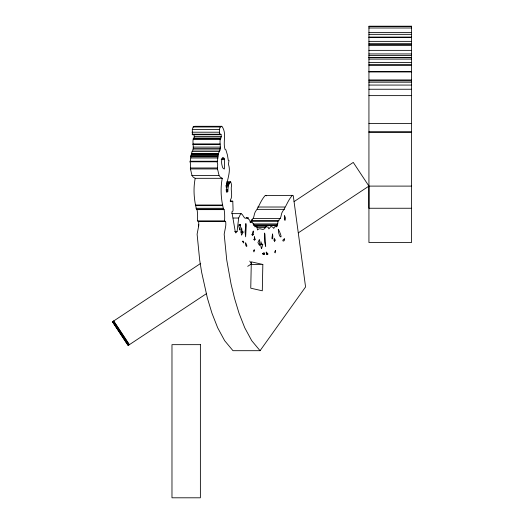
<?xml version="1.0" encoding="UTF-8"?>
<svg xmlns="http://www.w3.org/2000/svg" width="524" height="524" viewBox="0 0 524 524"><rect width="100%" height="100%" fill="white"/><g stroke="black" fill="none" stroke-linecap="round" stroke-linejoin="round"><path stroke-width="0.79" d="M195.203 178.317C190.926 176.916 191.758 172.337 190.356 168.938L190.631 164.398L190.055 161.792C191.175 158.11 190.553 153.905 192.701 150.63C194.122 146.831 192.177 142.521 193.349 138.447L220.571 138.421L221.364 136.581L220.984 134.36L220.303 133.941L219.438 134.733L192.367 134.733L192.308 129.402L193.199 126.978L194.758 126.297L221.822 126.297C227.18 133.011 222.484 142.259 225.15 149.681L225.837 149.72L227.455 155.071L228.274 160.344L228.975 160.377L228.438 164.366C231.804 173.254 224.698 183.151 226.8 192.478L227.848 191.352L228.202 185.627L229.355 182.876C231.071 180.348 231.163 183.786 231.615 185.391C230.246 190.192 233.246 195.681 230.331 200.175L230.599 201.249L231.353 201.635L232.794 201.314L233.075 210.216L232.853 211.126L231.863 211.866L235.42 232.532A3.229 0.976 -90 0 0 235.852 232.911L237.084 231.405L238.669 218.03L240.726 213.641L242.186 214.408L244.498 217.879L245.939 218.325L246.562 217.565L247.204 218.744L248.199 217.879L248.756 219.399L249.745 220.146L250.276 222.641L252.273 222.117L255.09 226.938L255.954 226.126L256.812 226.381L257.513 229.951C259.891 226.46 263.585 232.132 265.046 227.455A3.367 1.015 -90 0 1 265.458 227.986L266.244 226.263L267.043 227.193L267.987 226.859L268.871 228.877L271.026 226.335L273.043 227.416L273.731 228.418L274.511 227.134A7.716 2.332 -90 0 1 275.08 226.414L276.22 226.931L276.836 225.51L276.868 226.538L277.32 224.18A3.603 1.087 90 0 1 277.7 223.925L277.975 221.311L278.866 220.466A12.255 3.707 90 0 1 279.128 219.497C281.709 217.873 280.648 213.858 282.862 211.041C286.248 206.325 288.017 200.148 292.261 195.511L292.602 195.36A6.098 1.847 -90 0 1 293.276 195.779L305.571 286.949L260.061 350.694L232.99 350.694L224.652 340.679L217.663 327.749L211.945 313.175L207.419 298.215L201.635 272.244L199.67 259.989L197.103 234.195L198.544 226.702A20.541 6.209 90 0 0 198.76 224.717L198.727 222.7A3.491 1.055 -90 0 0 198.452 221.41L197.456 220.886A14.724 4.454 -90 0 0 197.057 209.633L196.493 209.233C193.893 199.29 193.192 188.522 195.203 178.317L222.268 178.317C220.263 188.522 220.964 199.29 223.565 209.233L224.128 209.633A14.724 4.454 -90 0 1 224.527 220.886L225.523 221.41A3.491 1.055 -90 0 1 225.792 222.7L225.831 224.717A20.541 6.209 90 0 1 225.615 226.702L224.174 234.195L226.735 259.989L231.077 284.152L234.49 298.215L239.016 313.175L244.734 327.749L251.723 340.679L260.061 350.694M262.838 264.45L262.295 290.8L250.76 288.193L251.304 261.843L262.838 264.45L250.898 264.45M222.268 178.317C217.997 176.916 218.829 172.337 217.421 168.938L217.702 164.398L217.126 161.792C218.246 158.11 217.624 153.905 219.766 150.63C221.187 146.831 219.248 142.521 220.414 138.447M253.21 234.687L253.269 231.012C252.987 232.184 251.179 237.234 253.21 234.687L251.618 234.687M250.734 222.674L251.016 221.062L251.795 220.466L278.866 220.466M219.438 134.733L219.379 129.402L220.27 126.978L221.822 126.297M240.614 225.065L240.084 228.674A29.272 8.849 90 0 0 239.985 230.128A63.339 19.152 -90 0 1 239.547 228.962L238.721 225.896L240.13 224.508A4.618 1.395 -90 0 1 240.509 224.717L240.614 225.065L239.023 225.065M292.602 195.36L265.196 195.511C260.742 200.332 259.131 206.685 255.43 211.552C253.688 214.447 254.481 217.938 252.057 219.497A12.255 3.707 -90 0 0 251.795 220.466A12.255 3.707 90 0 1 252.057 219.497M262.793 244.263L261.6 248.586A14.43 4.362 -90 0 1 261.175 247.551L260.677 245.16L260.926 241.63L261.614 244.23L262.314 244.381A28.479 8.613 90 0 0 262.793 244.263L260.402 244.263M193.349 138.447L193.998 138.035L194.293 136.581L193.919 134.36M264.371 254.101L264.162 252.679L263.343 253.072A12.851 3.884 -90 0 0 262.91 253.799L264.371 254.101L262.779 254.101M243.123 232.047L241.59 235.152A13.617 4.12 -90 0 1 241.289 233.756L241.053 230.966L241.63 227.77L242.023 230.933L242.664 231.726A26.875 8.129 90 0 0 243.123 232.047L240.732 232.047M275.146 240.071L274.491 241.734L274.17 238.184L275.146 240.071L273.554 240.071M267.902 253.996C267.122 256.092 265.943 252.981 266.29 251.998L267.902 253.996L266.31 253.996M255.116 239.396L254.337 240.405L254.376 236.652L255.116 239.396L253.518 239.396M200.718 263.389L112.47 321.802L128.144 345.486L206.404 293.682M294.056 201.609L353.261 162.42L368.935 186.105L368.935 208.251L411.53 208.251M247.714 266.336L251.546 263.801L249.758 261.096M298.346 232.826L368.935 186.105L411.53 186.105M368.935 26.554L411.53 26.554M368.935 28.001L411.53 27.995M368.935 32.573L411.53 32.573M368.935 34.342L411.53 34.342M368.935 37.08L411.53 37.08M368.935 37.446L411.53 37.446M368.935 41.363L411.53 41.363M368.935 43.689L411.53 43.689M368.935 44.402L411.53 44.402M368.935 45.385L411.53 45.385M368.935 50.37L411.53 50.37M368.935 53.939L411.53 53.939M368.935 55.59L411.53 55.59M368.935 57.529L411.53 57.529M368.935 57.673L411.53 57.673M368.935 59.101L411.53 59.101M368.935 62.592L411.53 62.592M368.935 64.406L411.53 64.406M368.935 65.585L411.53 65.585M368.935 71.631L411.53 71.631M368.935 71.926L411.53 71.926M368.935 79.949L411.53 79.949M368.935 80.82L411.53 80.82M368.935 82.189L411.53 82.189M368.935 85.065L411.53 85.065M368.935 89.244L411.53 89.244M368.935 95.63L411.53 95.63M368.935 123.572L411.53 123.572M193.199 126.978L220.27 126.978M192.308 129.402L219.379 129.402M368.935 131.694L411.53 131.694M192.033 132.205L219.104 132.205M368.935 132.546L411.53 132.546M192.112 134.229L219.183 134.229M219.392 134.36L220.984 134.36M194.293 136.581L221.364 136.581M193.998 138.035L221.069 138.035M193.264 138.683L220.329 138.683M193.186 139.45L220.257 139.45M192.983 143.923L220.054 143.923M192.819 144.434L219.89 144.434M193.389 147.106L220.46 147.106M193.5 148.574L220.571 148.574M193.166 149.949L220.231 149.949M191.974 151.521L219.039 151.521M191.561 153.643L218.626 153.643M191.548 154.017L218.619 154.017M191.443 154.593L218.508 154.593M190.867 155.589L217.938 155.589M190.716 156.296L217.788 156.296M190.808 156.781L217.873 156.781M190.841 157.979L217.912 157.979M221.75 158.333L224.141 158.333L224.56 162.558L224.377 168.997C222.353 168.885 222.15 165.492 221.731 163.901A5.22 1.579 -90 0 1 221.626 162.126A5.509 1.664 -90 0 1 221.842 159.394L222.818 157.41L224.141 158.333M221.194 159.348L224.377 159.348M190.323 161.248L217.394 161.248M190.055 161.792L217.126 161.792M190.579 167.981L217.643 167.981M190.356 168.938L217.421 168.938M191.725 175.422L218.79 175.422M226.754 181.723L230.737 181.723M226.905 182.378L230.088 182.378M226.964 182.876L229.355 182.876M226.879 183.276L229.27 183.276M226.879 183.682L229.263 183.682M226.8 184.042L229.191 184.042M226.728 184.946L228.32 184.946M225.811 185.627L228.202 185.627M225.798 186.845L228.182 186.845M226.086 189.387L227.678 189.387M226.106 190.33L227.698 190.33M226.257 191.352L227.848 191.352M230.134 201.072L232.525 201.072M230.403 201.314L232.794 201.314M230.514 201.629L232.106 201.629M195.635 205.022L222.707 205.022M195.603 205.644L222.674 205.644M257.775 207.019L284.846 207.019M196.042 208.283L223.106 208.283M196.493 209.233L223.565 209.233M257.376 209.351L284.447 209.351M197.057 209.633L224.128 209.633M231.732 213.635L241.282 213.635M246.463 217.735L248.055 217.735M233.095 218.03L238.669 218.03M253.564 218.397L280.628 218.397M197.456 220.886L224.527 220.886M250.904 221.311L277.975 221.311M198.452 221.41L225.523 221.41M253.02 223.925L277.7 223.925M238.918 224.717L240.509 224.717M253.917 224.914L277.006 224.914M253.747 225.51L276.947 225.477M255.895 226.263L266.244 226.263M256.793 227.482L264.751 227.482M234.693 231.405L237.084 231.405M262.819 253.341L264.41 253.341M262.871 253.799L264.463 253.799M113.708 320.983L129.382 344.661M113.564 321.074L129.238 344.753M112.706 321.644L127.935 344.648M112.562 321.736L128.21 345.434M198.76 224.717A20.541 6.209 -90 0 1 198.544 226.702M284.696 218.672L284.65 220.001L285.089 220.316L285.364 217.67L284.48 215.6L284.696 218.672M245.383 229.171L245.042 231.673L245.638 236.802L246.221 225.916L245.867 223.532L245.383 229.171M259.681 240.025L259.518 243.902A27.648 8.358 90 0 0 259.563 245.356A68.395 20.678 90 0 1 259.02 244.669L257.919 242.56L259.157 239.953A4.867 1.474 90 0 1 259.544 239.802L259.681 240.025M264.666 234.673L264.62 242.134L265.694 246.391L264.843 234.09A43.269 13.08 -90 0 1 264.6 233.049L264.666 234.673M245.599 243.182C245.075 246.922 248.69 248.245 245.658 242.802L245.599 243.182M275.598 250.721L275.231 252.863L274.563 252.26L275.467 250.413L275.598 250.721M272.356 235.355C270.947 241.446 273.672 239.101 272.546 233.914L272.356 235.355M254.507 250.151L253.957 251.9L253.393 250.701L254.271 249.752L254.507 250.151M284.283 239.999L283.792 241.06L283.006 240.961L282.783 240.267L284.466 238.649A3.308 1.002 -90 0 1 284.283 239.999M243.771 242.861L242.311 241.426A12.799 3.871 90 0 1 242.795 241.125L243.483 241.269L243.771 242.861M278.316 229.571L278.572 232.499L279.626 235.931C283.163 240.3 279.344 230.357 278.316 229.571M411.53 26.207L368.935 26.2L368.935 242.527L411.53 242.527L411.53 26.2M200.378 344.661L171.977 344.661L171.977 497.8L200.378 497.8L200.378 344.661M266.205 195.779A6.098 1.847 90 0 0 265.53 195.36A6.098 1.847 -90 0 1 266.205 195.779"/></g></svg>
